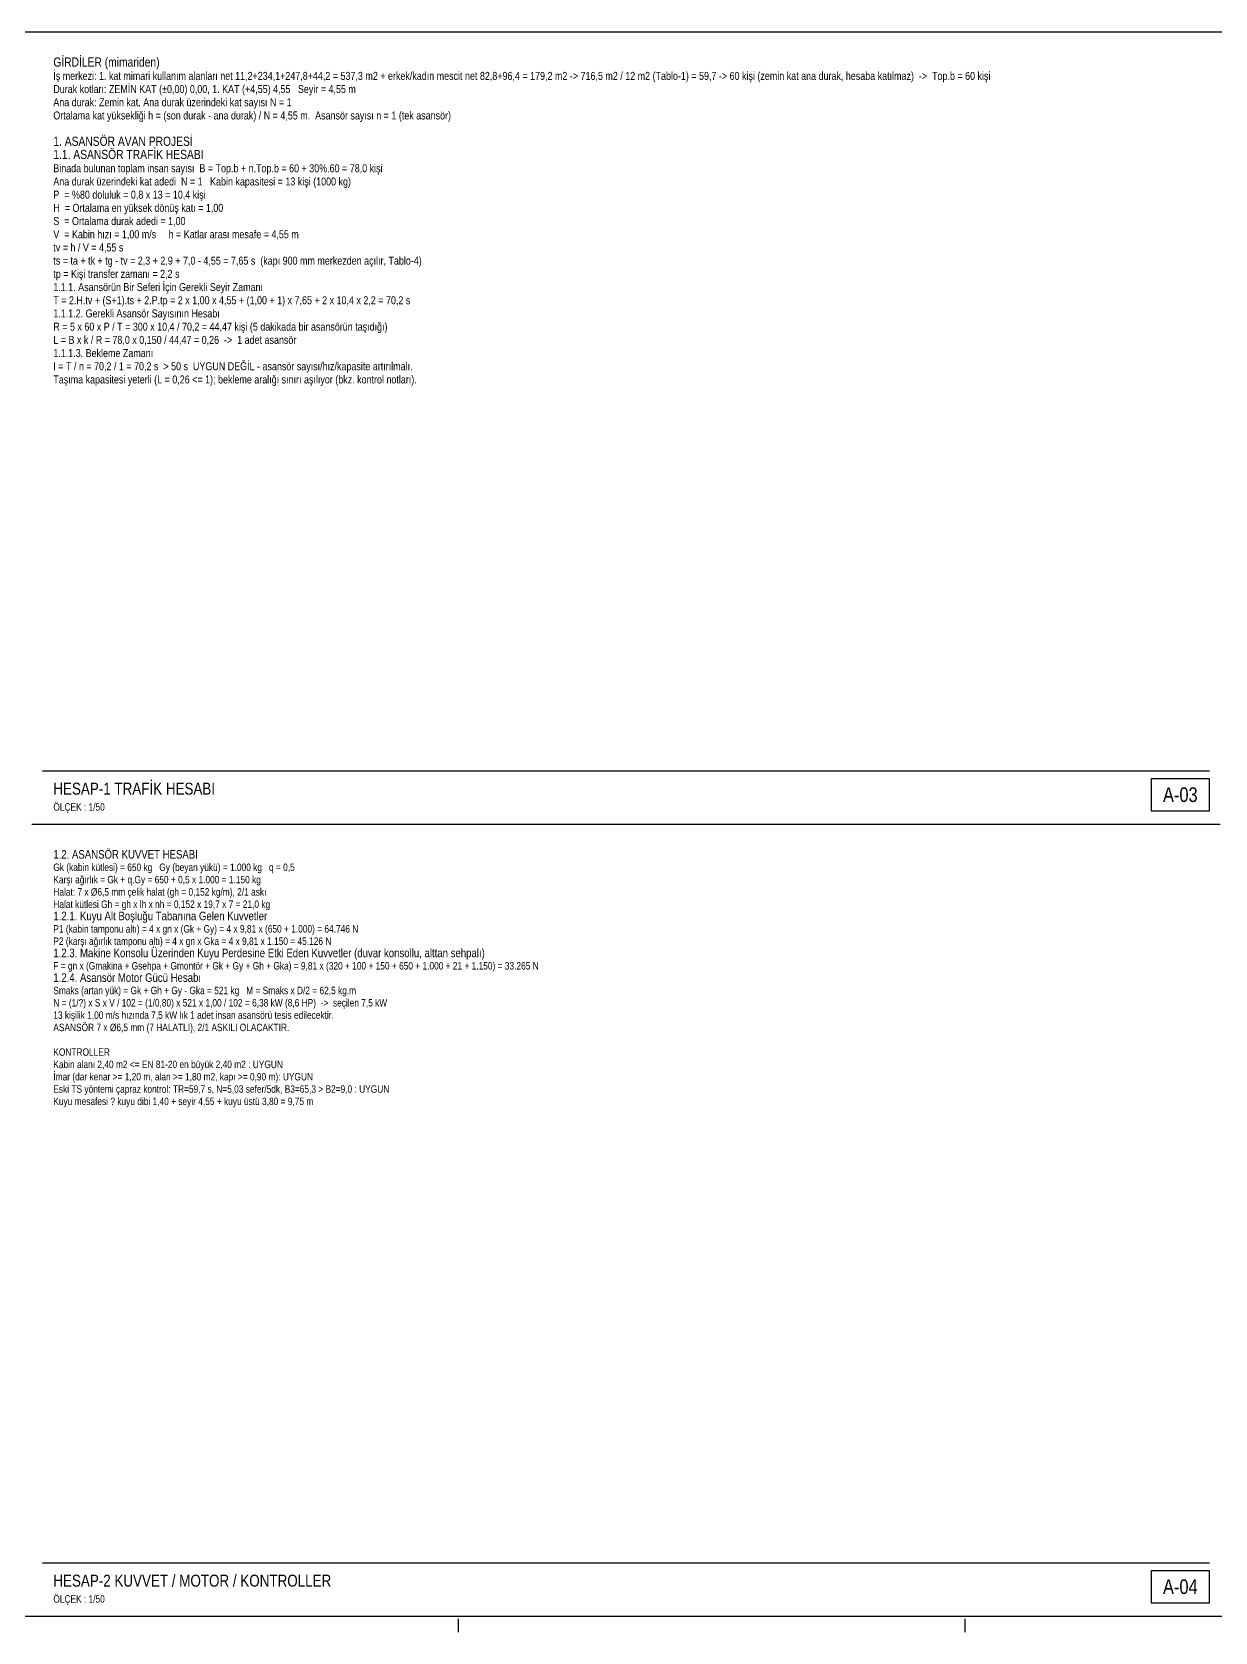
# Model space of a CAD drawing. Header units: centimetres. Extents: x 0 to 12606, y -30 to 2970.
# Drawn here: x 2150 to 4369, y -30 to 2970 of the extents above; entities that cross this region are included whole.
import ezdxf
from ezdxf.enums import TextEntityAlignment as Align

# ---------------------------------------------------------------- set-up
doc = ezdxf.new("R2010")
doc.units = ezdxf.units.CM
doc.linetypes.add('CENTER', pattern=[40, 25, -5, 5, -5])
for name, color, linetype in [('SCOTT-ANTET', 4, 'CONTINUOUS'), ('SCOTT-BASLIK', 5, 'CONTINUOUS'), ('SCOTT-CERCEVE', 7, 'CONTINUOUS'), ('SCOTT-EKSEN', 8, 'CENTER'), ('SCOTT-YAZI', 4, 'CONTINUOUS')]:
    doc.layers.add(name, color=color, linetype=linetype)
doc.styles.get("Standard").update_dxf_attribs({"font": 'arial.ttf', "width": 0.8})

msp = doc.modelspace()

# ---------------------------------------------------------------- linework, layer by layer
at = {"layer": 'SCOTT-ANTET'}
for p, q in [((2170.3, 1585), (4358.6, 1585)), ((2170.3, 100), (4358.6, 100))]:
    msp.add_line(p, q, dxfattribs=at)
for points in [[(4248.6, 1510), (4358.6, 1510), (4358.6, 1570), (4248.6, 1570)], [(4248.6, 25), (4358.6, 25), (4358.6, 85), (4248.6, 85)]]:
    msp.add_lwpolyline(points, close=True, dxfattribs=at)
at = {"layer": 'SCOTT-CERCEVE'}
msp.add_line((2150.3, 1485), (4378.6, 1485), dxfattribs=at)
for points in [[(0, 0), (12605.9, 0), (12605.9, 2970), (0, 2970)], [(100, 0), (12580.9, 0), (12580.9, 2970), (100, 2970)]]:
    msp.add_lwpolyline(points, close=True, dxfattribs=at)
at = {"layer": 'SCOTT-EKSEN'}
for p, q in [((2950, -30), (2950, -5)), ((3900, -30), (3900, -5))]:
    msp.add_line(p, q, dxfattribs=at)

# ---------------------------------------------------------------- texts
at = {"layer": 'SCOTT-ANTET', "width": 0.8}
for s, p in [('A-03', (4303.6, 1540)), ('A-04', (4303.6, 55))]:
    msp.add_text(s, height=27.5, dxfattribs=at).set_placement(p, align=Align.MIDDLE_CENTER)
for p in [(2190.3, 1510), (2190.3, 25)]:
    msp.add_text('ÖLÇEK : 1/50', height=14, dxfattribs=at).set_placement(p)
at = {"layer": 'SCOTT-BASLIK', "width": 0.8}
for s, height, p in [('GİRDİLER (mimariden)', 17.25, (2190.3, 2905)), ('1. ASANSÖR AVAN PROJESİ', 17.25, (2190.3, 2756.5)), ('1.1. ASANSÖR TRAFİK HESABI', 17.25, (2190.3, 2731.8)), ('HESAP-1 TRAFİK HESABI', 22.5, (2190.3, 1540)), ('1.2. ASANSÖR KUVVET HESABI', 16.1, (2190.3, 1420)), ('1.2.1. Kuyu Alt Boşluğu Tabanına Gelen Kuvvetler', 16.1, (2190.3, 1304.5)), ('1.2.3. Makine Konsolu Üzerinden Kuyu Perdesine Etki Eden Kuvvetler (duvar konsollu, alttan sehpalı)', 16.1, (2190.3, 1235.2)), ('1.2.4. Asansör Motor Gücü Hesabı', 16.1, (2190.3, 1189)), ('HESAP-2 KUVVET / MOTOR / KONTROLLER', 22.5, (2190.3, 55))]:
    msp.add_text(s, height=height, dxfattribs=at).set_placement(p)
at = {"layer": 'SCOTT-YAZI', "width": 0.8}
for s, height, p in [('İş merkezi: 1. kat mimari kullanım alanları net 11,2+234,1+247,8+44,2 = 537,3 m2 + erkek/kadın mescit net 82,8+96,4 = 179,2 m2 -> 716,5 m2 / 12 m2 (Tablo-1) = 59,7 -> 60 kişi (zemin kat ana durak, hesaba katılmaz)  ->  Top.b = 60 kişi', 15, (2190.3, 2880.2)), ('Durak kotları: ZEMİN KAT (%%p0,00) 0,00, 1. KAT (+4,55) 4,55   Seyir = 4,55 m', 15, (2190.3, 2855.5)), ('Ana durak: Zemin kat. Ana durak üzerindeki kat sayısı N = 1', 15, (2190.3, 2830.8)), ('Ortalama kat yüksekliği h = (son durak - ana durak) / N = 4,55 m.  Asansör sayısı n = 1 (tek asansör)', 15, (2190.3, 2806)), ('Binada bulunan toplam insan sayısı  B = Top.b + n.Top.b = 60 + 30%.60 = 78,0 kişi', 15, (2190.3, 2707)), ('Ana durak üzerindeki kat adedi  N = 1   Kabin kapasitesi = 13 kişi (1000 kg)', 15, (2190.3, 2682.2)), ('P  = %80 doluluk = 0,8 x 13 = 10,4 kişi', 15, (2190.3, 2657.5)), ('H  = Ortalama en yüksek dönüş katı = 1,00', 15, (2190.3, 2632.8)), ('S  = Ortalama durak adedi = 1,00', 15, (2190.3, 2608)), ('V  = Kabin hızı = 1,00 m/s     h = Katlar arası mesafe = 4,55 m', 15, (2190.3, 2583.2)), ('tv = h / V = 4,55 s', 15, (2190.3, 2558.5)), ('ts = ta + tk + tg - tv = 2,3 + 2,9 + 7,0 - 4,55 = 7,65 s  (kapı 900 mm merkezden açılır, Tablo-4)', 15, (2190.3, 2533.8)), ('tp = Kişi transfer zamanı = 2,2 s', 15, (2190.3, 2509)), ('1.1.1. Asansörün Bir Seferi İçin Gerekli Seyir Zamanı', 15, (2190.3, 2484.2)), ('T = 2.H.tv + (S+1).ts + 2.P.tp = 2 x 1,00 x 4,55 + (1,00 + 1) x 7,65 + 2 x 10,4 x 2,2 = 70,2 s', 15, (2190.3, 2459.5)), ('1.1.1.2. Gerekli Asansör Sayısının Hesabı', 15, (2190.3, 2434.8)), ('R = 5 x 60 x P / T = 300 x 10,4 / 70,2 = 44,47 kişi (5 dakikada bir asansörün taşıdığı)', 15, (2190.3, 2410)), ('L = B x k / R = 78,0 x 0,150 / 44,47 = 0,26  ->  1 adet asansör', 15, (2190.3, 2385.2)), ('1.1.1.3. Bekleme Zamanı', 15, (2190.3, 2360.5)), ('I = T / n = 70,2 / 1 = 70,2 s  > 50 s  UYGUN DEĞİL - asansör sayısı/hız/kapasite artırılmalı.', 15, (2190.3, 2335.8)), ('Taşıma kapasitesi yeterli (L = 0,26 <= 1); bekleme aralığı sınırı aşılıyor (bkz. kontrol notları).', 15, (2190.3, 2311)), ('Gk (kabin kütlesi) = 650 kg   Gy (beyan yükü) = 1.000 kg   q = 0,5', 14, (2190.3, 1396.9)), ('Karşı ağırlık = Gk + q.Gy = 650 + 0,5 x 1.000 = 1.150 kg', 14, (2190.3, 1373.8)), ('Halat: 7 x %%c6,5 mm çelik halat (gh = 0,152 kg/m), 2/1 askı', 14, (2190.3, 1350.7)), ('Halat kütlesi Gh = gh x lh x nh = 0,152 x 19,7 x 7 = 21,0 kg', 14, (2190.3, 1327.6)), ('P1 (kabin tamponu altı) = 4 x gn x (Gk + Gy) = 4 x 9,81 x (650 + 1.000) = 64.746 N', 14, (2190.3, 1281.4)), ('P2 (karşı ağırlık tamponu altı) = 4 x gn x Gka = 4 x 9,81 x 1.150 = 45.126 N', 14, (2190.3, 1258.3)), ('F = gn x (Gmakina + Gsehpa + Gmontör + Gk + Gy + Gh + Gka) = 9,81 x (320 + 100 + 150 + 650 + 1.000 + 21 + 1.150) = 33.265 N', 14, (2190.3, 1212.1)), ('Smaks (artan yük) = Gk + Gh + Gy - Gka = 521 kg   M = Smaks x D/2 = 62,5 kg.m', 14, (2190.3, 1165.9)), ('N = (1/?) x S x V / 102 = (1/0,80) x 521 x 1,00 / 102 = 6,38 kW (8,6 HP)  ->  seçilen 7,5 kW', 14, (2190.3, 1142.8)), ('ASANSÖR 7 x %%c6,5 mm (7 HALATLI), 2/1 ASKILI OLACAKTIR.', 14, (2190.3, 1096.6)), ('13 kişilik 1,00 m/s hızında 7,5 kW lık 1 adet insan asansörü tesis edilecektir.', 14, (2190.3, 1119.7)), ('KONTROLLER', 14, (2190.3, 1050.4)), ('Kabin alanı 2,40 m2 <= EN 81-20 en büyük 2,40 m2 : UYGUN', 14, (2190.3, 1027.3)), ('İmar (dar kenar >= 1,20 m, alan >= 1,80 m2, kapı >= 0,90 m): UYGUN', 14, (2190.3, 1004.2)), ('Eski TS yöntemi çapraz kontrol: TR=59,7 s, N=5,03 sefer/5dk, B3=65,3 > B2=9,0 : UYGUN', 14, (2190.3, 981.1)), ('Kuyu mesafesi ? kuyu dibi 1,40 + seyir 4,55 + kuyu üstü 3,80 = 9,75 m', 14, (2190.3, 958))]:
    msp.add_text(s, height=height, dxfattribs=at).set_placement(p)

doc.saveas('drawing.dxf')
